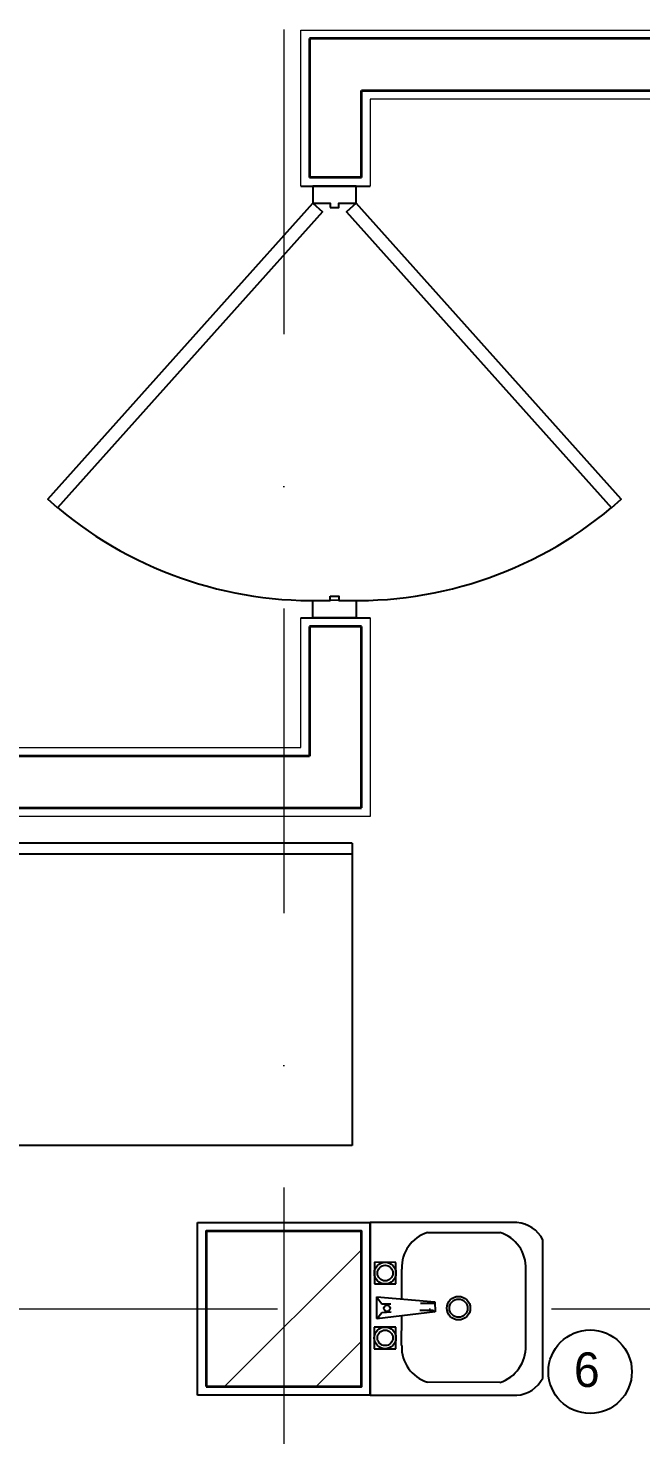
# Model space of a CAD drawing. Header units: millimetres. Extents: x -34838 to 729576, y -214038 to 121482.
# Drawn here: x 603588 to 605007, y -54526 to -51269 of the extents above; entities that cross this region are included whole.
import ezdxf
from ezdxf.enums import TextEntityAlignment as Align

# ---------------------------------------------------------------- set-up
doc = ezdxf.new("R2010")
doc.units = ezdxf.units.MM
doc.header["$MEASUREMENT"] = 0
doc.linetypes.add('Штрихпунктирная', pattern=[1340.555525, 705.555534, -352.777767, 0, -282.222223])
for name, color, linetype in [('OBORUD-Plosk', 1, 'Continuous'), ('OBORUD-Testi', 2, 'Continuous'), ('А _ ОСІ КООРДИНАЦІЙНІ.3D', 7, 'Continuous'), ('АБ _ 0 _ СТІНИ _ ЗОВНІШНІ .3D', 7, 'Continuous'), ('АБ _ 1 _ КОЛОНИ _ КБ.3D', 7, 'Continuous')]:
    doc.layers.add(name, color=color, linetype=linetype)
for name, color, linetype, lineweight in [('А _ ОСІ КООРДИНАЦІЙНІ.3D_Ном._пера__105', 7, 'Continuous', 13), ('А _ ОСІ КООРДИНАЦІЙНІ.3D_Ном._пера__25', 7, 'Continuous', 0), ('АБ _ 0 _ СТІНИ _ ЗОВНІШНІ .3D_Ном._пера__27', 7, 'Continuous', 35), ('АБ _ 1 _ КОЛОНИ _ КБ.3D_Ном._пера__28', 7, 'Continuous', 35), ('АП _ ТЕП _ ЗОНИ ПРИМІЩЕНЬ .3D_Ном._пера__122', 255, 'Continuous', 0)]:
    doc.layers.add(name, color=color, linetype=linetype, lineweight=lineweight)
doc.styles.add('ROMANS', font='romans', dxfattribs={"height": 12})
doc.styles.add('СГЕНЕРИР_СТИЛЬ_1', font='Arial.ttf')

# ---------------------------------------------------------------- blocks, each defined once
blk = doc.blocks.new('Колонна_23_4', base_point=(78000, 0))
at = {"layer": 'АБ _ 1 _ КОЛОНИ _ КБ.3D', "linetype": 'Continuous', "lineweight": 0, "true_color": 0x000000}
h = blk.add_hatch(dxfattribs=at)
h.set_pattern_fill('М___МЕТАЛ_СТАЛЬ_0004', color=18, style=0, pattern_type=2)
h.set_pattern_definition([(45, (0, 0), (-318.198, 318.198), []), (45, (-106.07, 106.07), (-318.198, 318.198), [])])
h.paths.add_polyline_path([(77820, -180), (78180, -180), (78180, 180), (77820, 180)])
at = {"layer": 'АБ _ 1 _ КОЛОНИ _ КБ.3D_Ном._пера__28', "color": 7, "linetype": 'Continuous', "lineweight": 35, "flags": 128}
blk.add_lwpolyline([(77820, -180), (78180, -180), (78180, 180), (77820, 180)], close=True, dxfattribs=at)
blk = doc.blocks.new('Стандартный Маркер Сетки_2')
at = {"layer": 'А _ ОСІ КООРДИНАЦІЙНІ.3D_Ном._пера__105', "color": 7, "linetype": 'Штрихпунктирная', "lineweight": 13}
blk.add_line((500, 0), (99754.182117, 0), dxfattribs=at)
at = {"layer": 'А _ ОСІ КООРДИНАЦІЙНІ.3D_Ном._пера__25', "color": 7, "lineweight": 0, "style": 'СГЕНЕРИР_СТИЛЬ_1'}
blk.add_attdef('AC_MarkerText_1', text='', height=700, dxfattribs=at).set_placement((-1000, 40.005), align=Align.MIDDLE_CENTER)
blk = doc.blocks.new('Стандартный Маркер Сетки_3')
at = {"layer": 'А _ ОСІ КООРДИНАЦІЙНІ.3D_Ном._пера__105', "color": 7, "linetype": 'Штрихпунктирная', "lineweight": 13}
blk.add_line((600, 0), (18299.2, 0), dxfattribs=at)
at = {"layer": 'А _ ОСІ КООРДИНАЦІЙНІ.3D_Ном._пера__25', "color": 7, "lineweight": 0, "style": 'СГЕНЕРИР_СТИЛЬ_1'}
blk.add_attdef('AC_MarkerText_1', text='', height=700, rotation=90, dxfattribs=at).set_placement((19899.2, 40), align=Align.MIDDLE_CENTER)
blk = doc.blocks.new('T16A')
at = {"layer": 'OBORUD-Plosk'}
for p, q in [((160, 0), (0, 0)), ((0, -70), (0, 0)), ((160, 0), (160, -70)), ((160, -2.5), (0, -2.5)), ((160, -70), (0, -70))]:
    blk.add_line(p, q, dxfattribs=at)
at = {"layer": 'OBORUD-Testi', "style": 'ROMANS'}
for tag, p, flags in [('MOD', (0, 33.5), 9), ('AREA', (0, 14.07), 1)]:
    blk.add_attdef(tag, p, '', height=12, dxfattribs=dict(at, flags=flags))
blk.add_attdef('POS', text='', height=12, dxfattribs=at).set_placement((16, -85), align=Align.MIDDLE)

msp = doc.modelspace()

# ---------------------------------------------------------------- hatches: boundary and pattern name
at = {"layer": 'АБ _ 0 _ СТІНИ _ ЗОВНІШНІ .3D', "linetype": 'Continuous', "lineweight": 0, "true_color": 0x000000}
h = msp.add_hatch(dxfattribs=at)
h.set_pattern_fill('М___ЦЕГЛА_ОБЛИЧКУВАЛЬНА__3E', color=18, style=0, pattern_type=2)
h.set_pattern_definition([(45, (526180, -54234.5), (-707.107, 707.107), []), (45, (526038.5, -54093.1), (-707.107, 707.107), [])])
h.paths.add_polyline_path([(604120, -52444.9), (604240, -52444.9), (604240, -52324.9)])

# ---------------------------------------------------------------- linework, layer by layer
for p, q in [((604220, -51634.5), (604380, -51634.5)), ((604441.9, -52594.2), (604441.9, -52594.2)), ((604220, -52634.5), (604380.3, -52634.3)), ((603980, -54434.5), (603980, -54034.5)), ((603980, -54034.5), (604380, -54034.5)), ((604380, -54034.5), (604380, -54434.5)), ((604380, -54434.5), (603980, -54434.5))]:
    msp.add_line(p, q)
at = {"color": 1}
for p, q in [((604380, -54434.5), (604380.2, -54034.5)), ((604720.2, -54034.9), (604380.2, -54034.5)), ((604513.4, -54057.6), (604680.8, -54057.7)), ((604780, -54394.9), (604780.2, -54074.9)), ((604390, -54126.9), (604390, -54176.9)), ((604440, -54127), (604390, -54126.9)), ((604440, -54177), (604440, -54127)), ((604453.3, -54212.1), (604453.3, -54142.6)), ((604740.7, -54319.9), (604740.8, -54142.8)), ((604740.7, -54319.9), (604740.8, -54142.8)), ((604390, -54176.9), (604440, -54177)), ((604395.5, -54257.2), (604395.5, -54207.2)), ((604395.5, -54207.2), (604529.9, -54218.6)), ((604396, -54207.5), (604407.1, -54223.4)), ((604407.1, -54223.4), (604428, -54223.4)), ((604526.2, -54238.2), (604495.5, -54238.2)), ((604527.4, -54222.3), (604496.7, -54222.3)), ((604531.1, -54243.2), (604526.2, -54238.2)), ((604531.1, -54219.8), (604527.4, -54222.3)), ((604529.9, -54218.6), (604531.1, -54241.9)), ((604531.1, -54241.9), (604396, -54257.8)), ((604396, -54257.8), (604407.1, -54243.1)), ((604407.1, -54243.1), (604429.2, -54241.9)), ((604453.2, -54319.8), (604453.3, -54251.1)), ((604439.9, -54277), (604389.9, -54276.9)), ((604389.9, -54276.9), (604389.9, -54326.9)), ((604439.9, -54327), (604439.9, -54277)), ((604389.9, -54326.9), (604439.9, -54327)), ((604380, -54434.5), (604720, -54434.9)), ((604680.6, -54404.9), (604513.2, -54404.8))]:
    msp.add_line(p, q, dxfattribs=at)
at = {"color": 18, "true_color": 0x000000}
for points in [[(604287.8, -51684.5), (604307.8, -51684.5), (604307.8, -51674.5), (604347.8, -51674.5), (604347.8, -51634.5), (604247.8, -51634.5), (604247.8, -51674.5), (604287.8, -51674.5)], [(603656, -52379.6), (603633.7, -52359.6), (604247.8, -51674.5), (604270.1, -51694.5)], [(604939.5, -52379.6), (604961.9, -52359.6), (604347.8, -51674.5), (604325.4, -51694.5)], [(604287.8, -52584.5), (604307.8, -52584.5), (604307.8, -52594.5), (604347.8, -52594.5), (604347.8, -52634.5), (604247.8, -52634.5), (604247.8, -52594.5), (604287.8, -52594.5)]]:
    msp.add_lwpolyline(points, close=True, dxfattribs=at)
at = {"color": 1}
for centre, radius in [((604415, -54151.9), 25), ((604415, -54151.9), 18), ((604584.9, -54233.1), 27.2), ((604419.4, -54233.3), 7.37), ((604584.9, -54233.1), 21.1), ((604414.9, -54301.9), 25), ((604414.9, -54301.9), 18)]:
    msp.add_circle(centre, radius, dxfattribs=at)
at = {"color": 6}
msp.add_circle((604889.8, -54380.2), 96.6, dxfattribs=at)
at = {"color": 18, "true_color": 0x000000}
for centre, start, end in [((604247.8, -51674.5), 229.9961, 273.7393), ((604347.8, -51674.5), 266.2607, 310.0039)]:
    msp.add_arc(centre, 920, start, end, dxfattribs=at)
at = {"color": 1}
for centre, radius, start, end in [((604714.7, -54108.1), 73.4, 26.8586, 85.6932), ((604539.1, -54139.5), 85.8, 107.4171, 182.0797), ((604655.1, -54139.6), 85.8, 357.8523, 72.5148), ((604539, -54323), 85.8, 177.8523, 252.5148), ((604654.9, -54323.1), 85.8, 287.4171, 2.0797), ((604714.5, -54361.7), 73.4, 274.2387, 333.0734)]:
    msp.add_arc(centre, radius, start, end, dxfattribs=at)
at = {"layer": 'АБ _ 0 _ СТІНИ _ ЗОВНІШНІ .3D_Ном._пера__27', "color": 7, "linetype": 'Continuous', "lineweight": 35}
for p, q in [((608970, -51293.2), (604240, -51293.2)), ((604240, -51293.2), (604240, -51614.5)), ((604360, -51413.2), (608850, -51413.2)), ((604360, -51614.5), (604360, -51413.2)), ((604360, -51614.5), (604240, -51614.5)), ((604360, -52654.5), (604240, -52654.5)), ((604240, -52654.5), (604240, -52954.5)), ((604360, -53074.5), (604360, -52654.5)), ((604240, -52954.5), (599879.9, -52954.5)), ((599879.9, -53074.5), (604360, -53074.5))]:
    msp.add_line(p, q, dxfattribs=at)
at = {"layer": 'АП _ ТЕП _ ЗОНИ ПРИМІЩЕНЬ .3D_Ном._пера__122', "color": 255, "linetype": 'Continuous', "lineweight": 0}
for p, q in [((604220, -51273.2), (608990, -51273.2)), ((604220, -51634.5), (604220, -51273.2)), ((608830, -51433.2), (604380, -51433.2)), ((604380, -51433.2), (604380, -51634.5)), ((604220, -52934.5), (604220, -52634.5)), ((604380, -52634.3), (604380, -53094.5)), ((599859.9, -52934.5), (604220, -52934.5)), ((604380, -53094.5), (599859.9, -53094.5)), ((604000, -54414.5), (604000, -54054.5)), ((604000, -54054.5), (604100, -54054.5)), ((604260, -54054.5), (604360, -54054.5)), ((604360, -54054.5), (604360, -54414.5)), ((604100, -54414.5), (604000, -54414.5)), ((604360, -54414.5), (604260, -54414.5))]:
    msp.add_line(p, q, dxfattribs=at)

# ---------------------------------------------------------------- block references
at = {"layer": 'OBORUD-Plosk', "color": 5, "xscale": 10, "yscale": 10, "zscale": 10}
msp.add_blockref('T16A', (602738.4, -53156.6), dxfattribs=at)
at = {"layer": 'А _ ОСІ КООРДИНАЦІЙНІ.3D', "color": 7, "linetype": 'Continuous', "lineweight": 60, "zscale": 1000, "rotation": 270}
msp.add_blockref('Стандартный Маркер Сетки_3', (604180, -41287.4), dxfattribs=at)
at = {"layer": 'А _ ОСІ КООРДИНАЦІЙНІ.3D', "color": 7, "linetype": 'Continuous', "lineweight": 60, "zscale": 1000}
msp.add_blockref('Стандартный Маркер Сетки_2', (521180, -54234.5), dxfattribs=at)
at = {"layer": 'АБ _ 1 _ КОЛОНИ _ КБ.3D', "color": 7, "lineweight": 35}
msp.add_blockref('Колонна_23_4', (604180, -54234.5), dxfattribs=at)

# ---------------------------------------------------------------- texts
at = {"color": 6, "insert": (604654.5, -54335.5), "char_height": 80, "attachment_point": 1}
msp.add_mtext_dynamic_manual_height_columns('\\pxqc;6', width=455.137, gutter_width=12.5, heights=[80], dxfattribs=at)

doc.saveas('drawing.dxf')
